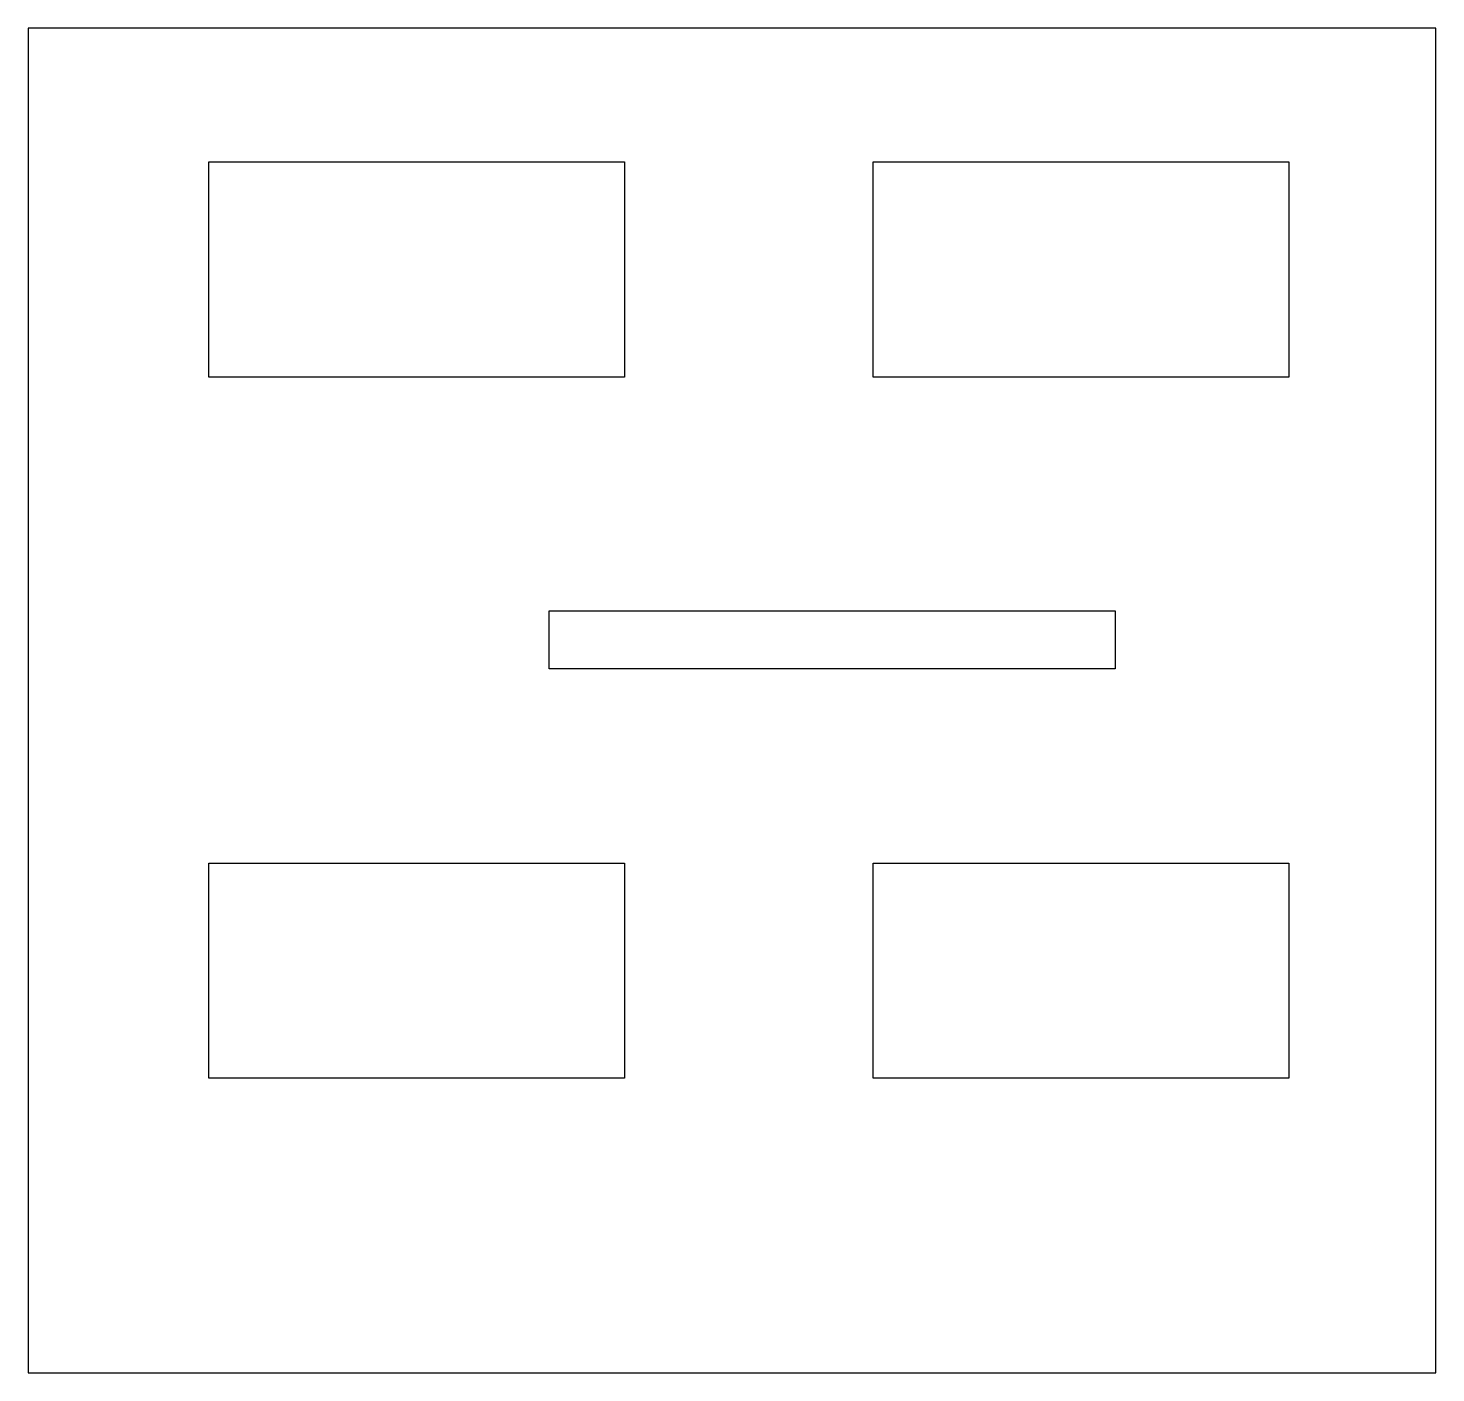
# Model space of a CAD drawing. Header units: millimetres. Extents: x -12.8 to 12.8, y -12.2 to 12.2.
import ezdxf

# ---------------------------------------------------------------- set-up
doc = ezdxf.new("R2010")
doc.units = ezdxf.units.MM
doc.layers.get('0').update_dxf_attribs({"linetype": 'CONTINUOUS'})

msp = doc.modelspace()

# ---------------------------------------------------------------- linework, layer by layer
for p, q in [((12.774, 12.202), (-12.774, 12.202)), ((-12.774, 12.202), (-12.774, -12.202)), ((12.774, -12.202), (12.774, 12.202)), ((-9.495, 9.775), (-1.954, 9.775)), ((-9.495, 5.87), (-9.495, 9.775)), ((-1.954, 9.775), (-1.954, 5.87)), ((2.565, 5.87), (2.565, 9.775)), ((2.565, 9.775), (10.106, 9.775)), ((10.106, 9.775), (10.106, 5.87)), ((-1.954, 5.87), (-9.495, 5.87)), ((10.106, 5.87), (2.565, 5.87)), ((-3.32, 0.575), (-3.32, 1.625)), ((-3.32, 1.625), (6.956, 1.625)), ((6.956, 1.625), (6.956, 0.575)), ((6.956, 0.575), (-3.32, 0.575)), ((-9.495, -6.857), (-9.495, -2.952)), ((-9.495, -2.952), (-1.954, -2.952)), ((-1.954, -2.952), (-1.954, -6.857)), ((2.565, -6.857), (2.565, -2.952)), ((2.565, -2.952), (10.106, -2.952)), ((10.106, -2.952), (10.106, -6.857)), ((-1.954, -6.857), (-9.495, -6.857)), ((10.106, -6.857), (2.565, -6.857)), ((-12.774, -12.202), (12.774, -12.202))]:
    msp.add_line(p, q)

doc.saveas('drawing.dxf')
